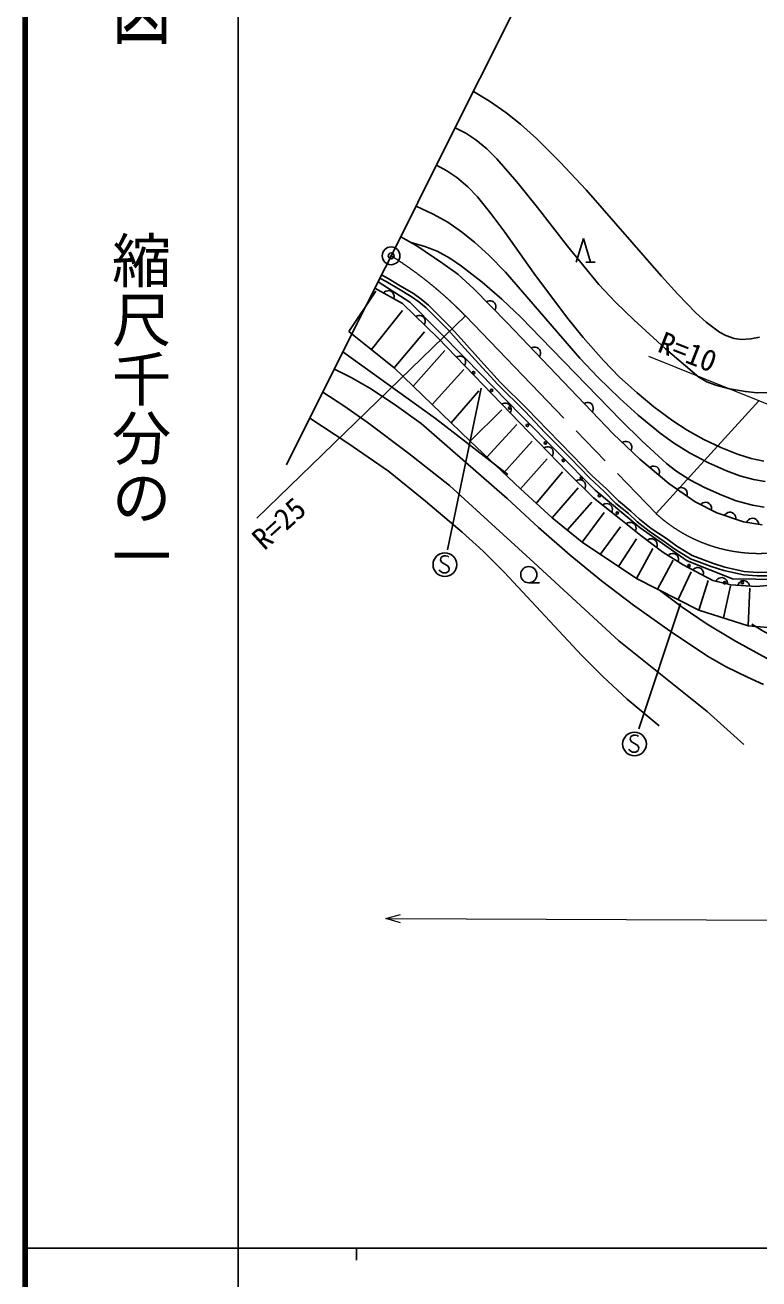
# Model space of a CAD drawing. Units: millimetres, scale not verified. Extents: x 40000 to 680000, y 20000 to 380000.
# Drawn here: x 40000 to 101988, y 202409 to 308389 of the extents above; entities that cross this region are included whole.
import ezdxf
from ezdxf.enums import TextEntityAlignment as Align

# ---------------------------------------------------------------- set-up
doc = ezdxf.new("R2010")
doc.units = ezdxf.units.MM
doc.header["$LTSCALE"] = 1000
doc.header["$PDMODE"] = 32
doc.header["$PDSIZE"] = 500
doc.linetypes.add('CHAIN', pattern=[18.5, 12, -1.5, 3.5, -1.5])
for name, color, linetype, lineweight in [('M-BGD', 7, 'Continuous', 25), ('M-BGD-RSTR', 2, 'Continuous', 25), ('M-BMK', 2, 'CHAIN', 13), ('M-BMK-HTXT', 7, 'Continuous', 13), ('M-STR-HTXT', 7, 'Continuous', 13), ('M-TTL', 2, 'Continuous', 140), ('M-TTL-BAND', 7, 'Continuous', 25)]:
    doc.layers.add(name, color=color, linetype=linetype, lineweight=lineweight)
doc.layers.add('M-OTRS', color=6, linetype='Continuous')
doc.styles.add('@ＭＳ ゴシック', font='')
doc.styles.add('ＭＳ ゴシック', font='')
doc.styles.get('@ＭＳ ゴシック').set_extended_font_data('@MS Gothic')
doc.styles.get('ＭＳ ゴシック').set_extended_font_data('MS Gothic')

msp = doc.modelspace()

# ---------------------------------------------------------------- linework, layer by layer
at = {"layer": 'M-BGD'}
for p, q in [((84031, 315081), (74933, 296905)), ((74933, 296905), (71417, 289881)), ((71728, 290502), (73098, 289729)), ((71417, 289881), (70415, 287880)), ((73098, 289729), (75282, 288235)), ((86557, 288341), (87157, 290341)), ((87157, 290341), (87757, 288341)), ((87357, 288341), (88157, 288341)), ((70415, 287880), (69017, 285086)), ((70109, 287268), (70669, 286977)), ((75282, 288235), (76569, 287339)), ((76569, 287339), (77901, 286099)), ((71879, 284867), (69555, 286161)), ((69824, 286698), (72506, 284972)), ((69975, 287000), (70511, 286723)), ((70511, 286723), (71533, 286089)), ((70669, 286977), (71686, 286347)), ((71686, 286347), (72797, 285688)), ((67345, 282494), (69615, 285909)), ((70374, 285842), (70280, 285757)), ((70475, 285900), (70374, 285842)), ((70611, 285939), (70475, 285900)), ((70727, 285943), (70611, 285939)), ((70851, 285920), (70727, 285943)), ((70991, 285842), (70851, 285920)), ((71077, 285748), (70991, 285842)), ((71135, 285647), (71077, 285748)), ((71174, 285511), (71135, 285647)), ((71154, 285271), (71177, 285395)), ((71177, 285395), (71174, 285511)), ((71533, 286089), (72625, 285442)), ((72625, 285442), (73264, 284996)), ((72797, 285688), (73456, 285226)), ((73456, 285226), (74078, 284708)), ((77901, 286099), (80752, 283202)), ((79203, 285090), (79090, 285062)), ((79344, 285089), (79203, 285090)), ((79457, 285059), (79344, 285089)), ((68849, 284752), (62760, 272586)), ((69017, 285086), (68849, 284752)), ((69262, 280956), (71880, 284264)), ((74854, 281961), (71879, 284867)), ((72506, 284972), (77190, 280220)), ((73264, 284996), (73876, 284486)), ((73876, 284486), (74702, 283670)), ((74078, 284708), (74916, 283880)), ((79090, 285062), (78976, 285007)), ((79570, 285002), (79457, 285059)), ((79682, 284888), (79570, 285002)), ((79677, 284294), (79735, 284407)), ((79738, 284774), (79682, 284888)), ((79735, 284407), (79764, 284520)), ((79765, 284661), (79738, 284774)), ((79764, 284520), (79765, 284661)), ((73122, 283821), (73009, 283763)), ((73234, 283850), (73122, 283821)), ((73376, 283852), (73234, 283850)), ((73489, 283825), (73376, 283852)), ((73603, 283770), (73489, 283825)), ((73718, 283658), (73603, 283770)), ((73775, 283546), (73718, 283658)), ((73724, 283064), (73780, 283178)), ((73805, 283433), (73775, 283546)), ((73780, 283178), (73807, 283291)), ((73807, 283291), (73805, 283433)), ((74702, 283670), (75736, 282617)), ((74916, 283880), (75959, 282818)), ((80752, 283202), (85442, 278260)), ((67345, 282494), (71180, 279418)), ((71180, 279418), (73741, 282457)), ((82548, 273994), (74854, 281961)), ((75736, 282617), (76859, 281373)), ((75959, 282818), (77080, 281576)), ((72781, 277869), (75467, 280893)), ((76859, 281373), (78031, 280094)), ((77080, 281576), (78254, 280296)), ((82867, 281147), (82753, 281094)), ((82981, 281173), (82867, 281147)), ((83123, 281169), (82981, 281173)), ((83235, 281138), (83123, 281169)), ((83347, 281078), (83235, 281138)), ((83457, 280962), (83347, 281078)), ((83510, 280847), (83457, 280962)), ((76544, 280383), (76430, 280329)), ((76658, 280410), (76544, 280383)), ((76799, 280407), (76658, 280410)), ((76912, 280377), (76799, 280407)), ((77024, 280318), (76912, 280377)), ((77135, 280203), (77024, 280318)), ((77190, 280089), (77135, 280203)), ((77183, 279722), (77214, 279834)), ((77190, 280220), (81897, 275402)), ((77216, 279976), (77190, 280089)), ((77214, 279834), (77216, 279976)), ((78031, 280094), (79929, 277999)), ((78254, 280296), (80145, 278206)), ((83441, 280368), (83501, 280480)), ((83501, 280480), (83532, 280592)), ((83536, 280734), (83510, 280847)), ((83532, 280592), (83536, 280734)), ((71180, 279418), (77585, 273223)), ((74382, 276320), (77059, 279275)), ((77125, 279609), (77183, 279722)), ((78529, 277709), (75685, 264038)), ((79929, 277999), (82209, 275748)), ((80145, 278206), (82426, 275955)), ((85442, 278260), (89677, 273827)), ((75984, 274772), (78326, 277468)), ((77585, 273223), (80280, 275877)), ((80391, 276400), (80277, 276346)), ((80505, 276426), (80391, 276400)), ((80646, 276424), (80505, 276426)), ((80759, 276394), (80646, 276424)), ((80871, 276335), (80759, 276394)), ((80982, 276220), (80871, 276335)), ((80972, 275626), (81030, 275738)), ((81037, 276106), (80982, 276220)), ((81030, 275738), (81061, 275851)), ((81063, 275992), (81037, 276106)), ((81061, 275851), (81063, 275992)), ((82209, 275748), (83934, 273935)), ((82426, 275955), (84148, 274146)), ((87328, 276459), (87214, 276405)), ((87442, 276484), (87328, 276459)), ((87584, 276481), (87442, 276484)), ((87696, 276450), (87584, 276481)), ((87808, 276391), (87696, 276450)), ((87918, 276275), (87808, 276391)), ((87905, 275682), (87964, 275794)), ((87972, 276161), (87918, 276275)), ((87964, 275794), (87995, 275906)), ((87998, 276047), (87972, 276161)), ((87995, 275906), (87998, 276047)), ((79004, 271875), (81548, 274636)), ((81897, 275402), (88154, 269077)), ((85815, 270604), (82548, 273994)), ((83934, 273935), (86033, 271813)), ((84148, 274146), (86249, 272021)), ((89677, 273827), (91929, 271701)), ((62760, 272586), (62080, 271229)), ((77585, 273223), (81842, 269178)), ((80423, 270527), (82842, 273207)), ((83949, 272714), (83835, 272659)), ((84062, 272740), (83949, 272714)), ((84204, 272737), (84062, 272740)), ((84316, 272707), (84204, 272737)), ((84428, 272648), (84316, 272707)), ((84539, 272533), (84428, 272648)), ((84594, 272419), (84539, 272533)), ((84620, 272306), (84594, 272419)), ((90551, 273167), (90439, 273107)), ((90663, 273198), (90551, 273167)), ((90804, 273202), (90663, 273198)), ((90918, 273177), (90804, 273202)), ((91033, 273124), (90918, 273177)), ((91149, 273014), (91033, 273124)), ((91209, 272903), (91149, 273014)), ((91167, 272421), (91220, 272535)), ((91241, 272791), (91209, 272903)), ((91220, 272535), (91245, 272649)), ((91245, 272649), (91241, 272791)), ((81842, 269178), (84110, 271724)), ((84529, 271940), (84587, 272052)), ((84587, 272052), (84618, 272164)), ((84618, 272164), (84620, 272306)), ((86033, 271813), (87678, 270109)), ((86249, 272021), (87882, 270329)), ((91929, 271701), (94366, 269632)), ((83186, 267958), (85405, 270618)), ((88004, 268416), (85815, 270604)), ((87882, 270329), (89145, 269155)), ((92875, 271056), (92767, 270990)), ((92985, 271093), (92875, 271056)), ((93126, 271105), (92985, 271093)), ((93241, 271086), (93126, 271105)), ((93359, 271039), (93241, 271086)), ((93481, 270935), (93359, 271039)), ((93546, 270827), (93481, 270935)), ((93529, 270343), (93576, 270460)), ((93584, 270716), (93546, 270827)), ((93576, 270460), (93595, 270575)), ((93595, 270575), (93584, 270716)), ((84531, 266738), (86711, 269285)), ((86669, 269920), (86556, 269864)), ((86782, 269949), (86669, 269920)), ((86924, 269949), (86782, 269949)), ((87037, 269920), (86924, 269949)), ((87150, 269864), (87037, 269920)), ((87263, 269751), (87150, 269864)), ((87320, 269638), (87263, 269751)), ((87263, 269157), (87320, 269270)), ((87348, 269525), (87320, 269638)), ((87320, 269270), (87348, 269383)), ((87348, 269383), (87348, 269525)), ((87678, 270109), (88931, 268944)), ((94366, 269632), (96596, 268092)), ((95171, 269222), (95070, 269146)), ((95277, 269270), (95171, 269222)), ((95416, 269296), (95277, 269270)), ((95533, 269288), (95416, 269296)), ((95654, 269253), (95533, 269288)), ((95786, 269162), (95654, 269253)), ((81842, 269178), (84531, 266738)), ((90329, 266604), (88004, 268416)), ((88154, 269077), (91949, 265898)), ((88931, 268944), (89914, 267946)), ((89145, 269155), (90116, 268169)), ((90116, 268169), (91175, 267316)), ((95862, 269061), (95786, 269162)), ((95910, 268955), (95862, 269061)), ((95893, 268578), (95928, 268700)), ((95935, 268816), (95910, 268955)), ((95928, 268700), (95935, 268816)), ((85795, 265706), (87871, 268071)), ((87059, 264674), (88923, 267181)), ((88877, 267888), (88772, 267818)), ((88986, 267930), (88877, 267888)), ((89126, 267947), (88986, 267930)), ((89242, 267933), (89126, 267947)), ((89361, 267891), (89242, 267933)), ((89488, 267792), (89361, 267891)), ((89558, 267687), (89488, 267792)), ((89600, 267578), (89558, 267687)), ((89561, 267203), (89603, 267322)), ((89617, 267438), (89600, 267578)), ((89603, 267322), (89617, 267438)), ((89914, 267946), (90970, 267097)), ((90970, 267097), (91715, 266397)), ((91175, 267316), (91911, 266624)), ((96596, 268092), (98435, 267150)), ((97161, 267937), (97071, 267849)), ((97260, 267999), (97161, 267937)), ((97395, 268042), (97260, 267999)), ((97511, 268050), (97395, 268042)), ((97636, 268031), (97511, 268050)), ((97779, 267958), (97636, 268031)), ((97867, 267868), (97779, 267958)), ((97929, 267769), (97867, 267868)), ((97972, 267634), (97929, 267769)), ((97961, 267393), (97980, 267518)), ((97980, 267518), (97972, 267634)), ((98435, 267150), (100688, 266414)), ((99250, 267115), (99162, 267039)), ((99376, 267179), (99250, 267115)), ((99490, 267205), (99376, 267179)), ((99616, 267206), (99490, 267205)), ((99768, 267156), (99616, 267206)), ((99870, 267081), (99768, 267156)), ((99946, 266993), (99870, 267081)), ((84531, 266738), (87059, 264674)), ((92004, 265237), (90329, 266604)), ((90886, 266304), (90779, 266237)), ((90996, 266344), (90886, 266304)), ((91137, 266358), (90996, 266344)), ((91252, 266341), (91137, 266358)), ((91370, 266296), (91252, 266341)), ((91494, 266195), (91370, 266296)), ((91562, 266088), (91494, 266195)), ((91601, 265979), (91562, 266088)), ((91715, 266397), (92719, 265602)), ((91911, 266624), (92897, 265845)), ((99162, 267039), (99087, 266937)), ((100010, 266867), (99946, 266993)), ((100036, 266753), (100010, 266867)), ((100037, 266627), (100036, 266753)), ((100688, 266414), (102250, 266139)), ((101037, 266475), (100977, 266363)), ((101113, 266563), (101037, 266475)), ((101229, 266644), (101113, 266563)), ((101338, 266686), (101229, 266644)), ((101463, 266704), (101338, 266686)), ((101621, 266677), (101463, 266704)), ((101732, 266616), (101621, 266677)), ((101820, 266540), (101732, 266616)), ((101901, 266424), (101820, 266540)), ((101943, 266315), (101901, 266424)), ((101962, 266190), (101943, 266315)), ((88591, 263648), (90298, 265968)), ((90122, 262623), (91647, 264970)), ((91554, 265604), (91599, 265723)), ((91599, 265723), (91616, 265838)), ((91616, 265838), (91601, 265979)), ((91949, 265898), (95916, 263094)), ((93885, 263835), (92004, 265237)), ((92719, 265602), (93994, 264739)), ((92895, 264972), (92755, 264951)), ((93011, 264960), (92895, 264972)), ((92897, 265845), (94174, 264979)), ((93132, 264920), (93011, 264960)), ((94174, 264979), (95042, 264332)), ((87059, 264674), (91653, 261598)), ((91653, 261598), (93036, 264149)), ((92648, 264907), (92544, 264835)), ((92755, 264951), (92648, 264907)), ((93260, 264825), (93132, 264920)), ((93332, 264721), (93260, 264825)), ((93376, 264613), (93332, 264721)), ((93346, 264237), (93385, 264357)), ((93397, 264473), (93376, 264613)), ((93385, 264357), (93397, 264473)), ((93994, 264739), (94874, 264082)), ((94874, 264082), (96206, 263280)), ((95042, 264332), (96337, 263552)), ((75142, 263419), (75102, 263179)), ((75102, 263179), (75182, 262979)), ((75382, 263539), (75142, 263419)), ((75182, 262979), (75742, 262659)), ((75542, 263539), (75382, 263539)), ((75702, 263499), (75542, 263539)), ((75782, 263419), (75702, 263499)), ((93409, 260713), (94735, 263151)), ((95595, 262775), (93885, 263835)), ((94412, 263649), (94315, 263569)), ((94516, 263703), (94412, 263649)), ((94653, 263735), (94516, 263703)), ((94770, 263733), (94653, 263735)), ((94893, 263704), (94770, 263733)), ((95029, 263620), (94893, 263704)), ((95110, 263523), (95029, 263620)), ((95163, 263419), (95110, 263523)), ((95196, 263281), (95163, 263419)), ((95165, 263042), (95194, 263165)), ((95194, 263165), (95196, 263281)), ((95916, 263094), (99745, 261590)), ((96206, 263280), (97963, 262635)), ((96337, 263552), (98058, 262920)), ((98058, 262920), (99117, 262566)), ((75062, 262219), (74982, 262339)), ((75302, 262099), (75062, 262219)), ((75582, 262099), (75302, 262099)), ((75782, 262219), (75582, 262099)), ((75742, 262659), (75822, 262459)), ((75822, 262459), (75782, 262219)), ((95165, 259828), (96272, 262181)), ((98104, 261453), (95595, 262775)), ((96498, 262435), (96407, 262347)), ((96598, 262495), (96498, 262435)), ((96733, 262537), (96598, 262495)), ((96850, 262544), (96733, 262537)), ((96974, 262523), (96850, 262544)), ((97116, 262449), (96974, 262523)), ((97203, 262357), (97116, 262449)), ((97264, 262258), (97203, 262357)), ((97306, 262123), (97264, 262258)), ((97292, 261881), (97312, 262006)), ((97312, 262006), (97306, 262123)), ((97963, 262635), (99038, 262277)), ((99038, 262277), (100688, 261918)), ((99117, 262566), (100732, 262216)), ((100688, 261918), (101855, 261828)), ((100732, 262216), (101865, 262128)), ((101855, 261828), (103213, 261843)), ((101865, 262128), (103189, 262143)), ((82549, 261249), (83449, 261249)), ((91653, 261598), (96921, 258943)), ((96921, 258943), (97702, 261452)), ((99609, 261077), (98104, 261453)), ((98439, 261493), (98371, 261387)), ((98522, 261576), (98439, 261493)), ((98643, 261648), (98522, 261576)), ((98755, 261682), (98643, 261648)), ((98881, 261692), (98755, 261682)), ((99036, 261653), (98881, 261692)), ((99001, 258279), (99590, 260994)), ((99143, 261585), (99036, 261653)), ((99225, 261503), (99143, 261585)), ((99298, 261382), (99225, 261503)), ((99332, 261270), (99298, 261382)), ((99341, 261144), (99332, 261270)), ((101797, 260941), (99609, 261077)), ((99745, 261590), (103712, 261522)), ((100251, 261157), (100204, 261040)), ((100317, 261253), (100251, 261157)), ((100423, 261347), (100317, 261253)), ((100527, 261401), (100423, 261347)), ((100649, 261433), (100527, 261401)), ((100809, 261423), (100649, 261433)), ((100926, 261376), (100809, 261423)), ((101022, 261310), (100926, 261376)), ((101116, 261204), (101022, 261310)), ((101081, 257614), (101235, 260805)), ((101169, 261100), (101116, 261204)), ((101202, 260978), (101169, 261100)), ((106002, 261351), (101797, 260941)), ((95359, 259492), (91836, 248919)), ((96921, 258943), (101081, 257614)), ((101081, 257614), (103103, 257446)), ((91159, 248263), (91119, 248023)), ((91119, 248023), (91199, 247823)), ((91399, 248383), (91159, 248263)), ((91559, 248383), (91399, 248383)), ((91719, 248343), (91559, 248383)), ((91799, 248263), (91719, 248343)), ((91079, 247063), (90999, 247183)), ((91319, 246943), (91079, 247063)), ((91199, 247823), (91759, 247503)), ((91599, 246943), (91319, 246943)), ((91799, 247063), (91599, 246943)), ((91759, 247503), (91839, 247303)), ((91839, 247303), (91799, 247063))]:
    msp.add_line(p, q, dxfattribs=at)
for points in [[(77865, 302763), (79242, 301947), (80606, 301011), (81854, 300011), (83193, 298801), (85196, 296807), (87386, 294473), (93763, 287167), (95126, 285637), (96666, 284070), (97525, 283286), (98665, 282430), (99194, 282146), (99912, 281896), (100501, 281815), (101308, 281856), (102030, 282023)], [(76330, 299696), (77222, 299248), (78070, 298694), (78992, 297928), (79850, 297073), (81538, 295139), (83299, 292961), (85815, 289708), (88474, 286459), (89862, 284982), (91435, 283463), (94107, 281032), (96915, 278636), (97600, 278239), (98346, 277941), (99511, 277641), (100847, 277411), (101839, 277309), (102806, 277328)], [(74759, 296558), (75637, 296081), (76480, 295501), (77388, 294711), (78207, 293859), (79355, 292473), (80529, 290884), (82981, 287427), (85731, 283741), (87140, 281987), (88851, 280030), (90226, 278637), (91707, 277292), (93108, 276132), (94714, 274939), (95931, 274149), (97327, 273372), (98772, 272677), (100180, 272112), (101328, 271759), (102394, 271537)], [(73025, 293094), (74474, 292412), (75706, 291720), (76861, 290927), (77957, 290049), (79184, 288929), (80581, 287497), (86871, 280240), (88379, 278637), (90241, 276823), (91789, 275413), (93639, 273884), (94777, 273067), (96136, 272236), (97732, 271397), (99244, 270713), (100372, 270296), (101529, 269975), (102522, 269806)], [(72603, 290008), (73760, 289680), (74821, 289267), (75873, 288695), (76875, 288021), (78613, 286664), (80284, 285232), (81906, 283681), (83565, 281948), (90335, 275004), (92124, 273224), (94188, 271330), (94982, 270709), (96148, 269959), (97383, 269307), (98863, 268649), (100081, 268190), (101438, 267800), (102425, 267629)], [(66851, 280759), (74674, 275143), (80782, 270398)], [(66128, 279315), (67553, 278605), (69110, 277706), (71183, 276345), (73462, 274716), (80728, 268379), (83366, 265930), (86051, 263585), (88687, 261424), (91388, 259350), (94491, 257157), (97653, 255050), (99229, 254155), (101019, 253266), (102371, 252656)], [(65147, 277356), (66935, 276210), (68895, 274826), (72409, 272188), (75852, 269472), (82983, 262971), (90143, 256347), (97610, 250365), (100725, 247591)], [(64048, 275159), (67256, 273056), (70687, 270672), (73829, 268151), (76924, 265531), (78696, 263913), (80471, 262152), (87017, 255113), (88806, 253319), (90861, 251417), (93558, 249163)], [(93582, 260632), (95505, 259195), (97613, 257754), (100015, 256312), (102637, 254869), (103732, 254367), (105048, 253901), (105827, 253721), (106773, 253621), (107387, 253637), (108187, 253776), (108746, 253985), (109191, 254252), (109645, 254640), (110173, 255258), (110746, 256143), (111308, 257217), (113732, 263138)], [(101393, 257761), (102416, 257134), (103359, 256666), (104124, 256403), (104916, 256244), (105723, 256209), (106359, 256280), (106949, 256431), (107685, 256757), (108230, 257135), (108796, 257691), (109517, 258669), (110231, 259832), (111309, 261613)]]:
    msp.add_lwpolyline(points, dxfattribs=at)
for centre, radius in [((77889, 278996), 100), ((79406, 277514), 100), ((80923, 276032), 100), ((82440, 274550), 100), ((83957, 273068), 100), ((85475, 271586), 100), ((86992, 270104), 100), ((88509, 268621), 100), ((90026, 267139), 100), ((75462, 262779), 1000), ((82549, 261933), 684), ((96077, 262710), 100), ((99094, 261246), 100), ((100594, 261263), 100), ((91479, 247623), 1000)]:
    msp.add_circle(centre, radius, dxfattribs=at)
at = {"layer": 'M-BGD-RSTR'}
for radius in [750, 30]:
    msp.add_circle((70919, 288886), radius, dxfattribs=at)
at = {"layer": 'M-BMK'}
msp.add_line((77192, 283808), (93300, 267095), dxfattribs=at)
for centre, radius, start, end in [((53035, 260375), 33655, 44.1291, 57.90209), ((101983, 276641), 12904, 227.70887, 337.92788)]:
    msp.add_arc(centre, radius, start, end, dxfattribs=at)
at = {"layer": 'M-BMK-HTXT'}
for p, q in [((77192, 283808), (59573, 266717)), ((92668, 280418), (113941, 271792)), ((93300, 267095), (101983, 276641))]:
    msp.add_line(p, q, dxfattribs=at)
at = {"layer": 'M-OTRS'}
msp.add_point((70919, 288886), dxfattribs=at)
at = {"layer": 'M-STR-HTXT'}
for p, q in [((70463, 232860), (71715, 233205)), ((71712, 232505), (70463, 232860)), ((70463, 232860), (232321, 232191))]:
    msp.add_line(p, q, dxfattribs=at)
at = {"layer": 'M-TTL'}
msp.add_line((40000, 380000), (40000, 20000), dxfattribs=at)
at = {"layer": 'M-TTL-BAND'}
for p, q in [((58000, 370000), (58000, 20000)), ((40000, 205000), (579000, 205000)), ((68000, 205000), (68000, 204000))]:
    msp.add_line(p, q, dxfattribs=at)

# ---------------------------------------------------------------- texts
at = {"layer": 'M-BMK-HTXT', "style": 'ＭＳ ゴシック'}
for s, rotation, p in [('R=10', 338.504, (93122, 280313)), ('R=25', 42.104, (60573, 263508))]:
    msp.add_text(s, height=1833, rotation=rotation, dxfattribs=at).set_placement(p, align=Align.BOTTOM_LEFT)
at = {"layer": 'M-TTL-BAND', "style": '@ＭＳ ゴシック', "width": 1.4}
msp.add_text('平  面  図', height=3666, rotation=270, dxfattribs=at).set_placement((49777, 306475), align=Align.MIDDLE_RIGHT)
at = {"layer": 'M-TTL-BAND', "style": '@ＭＳ ゴシック'}
msp.add_text('縮尺千分の一', height=3666, rotation=270, dxfattribs=at).set_placement((49777, 261030), align=Align.MIDDLE_RIGHT)

doc.saveas('drawing.dxf')
